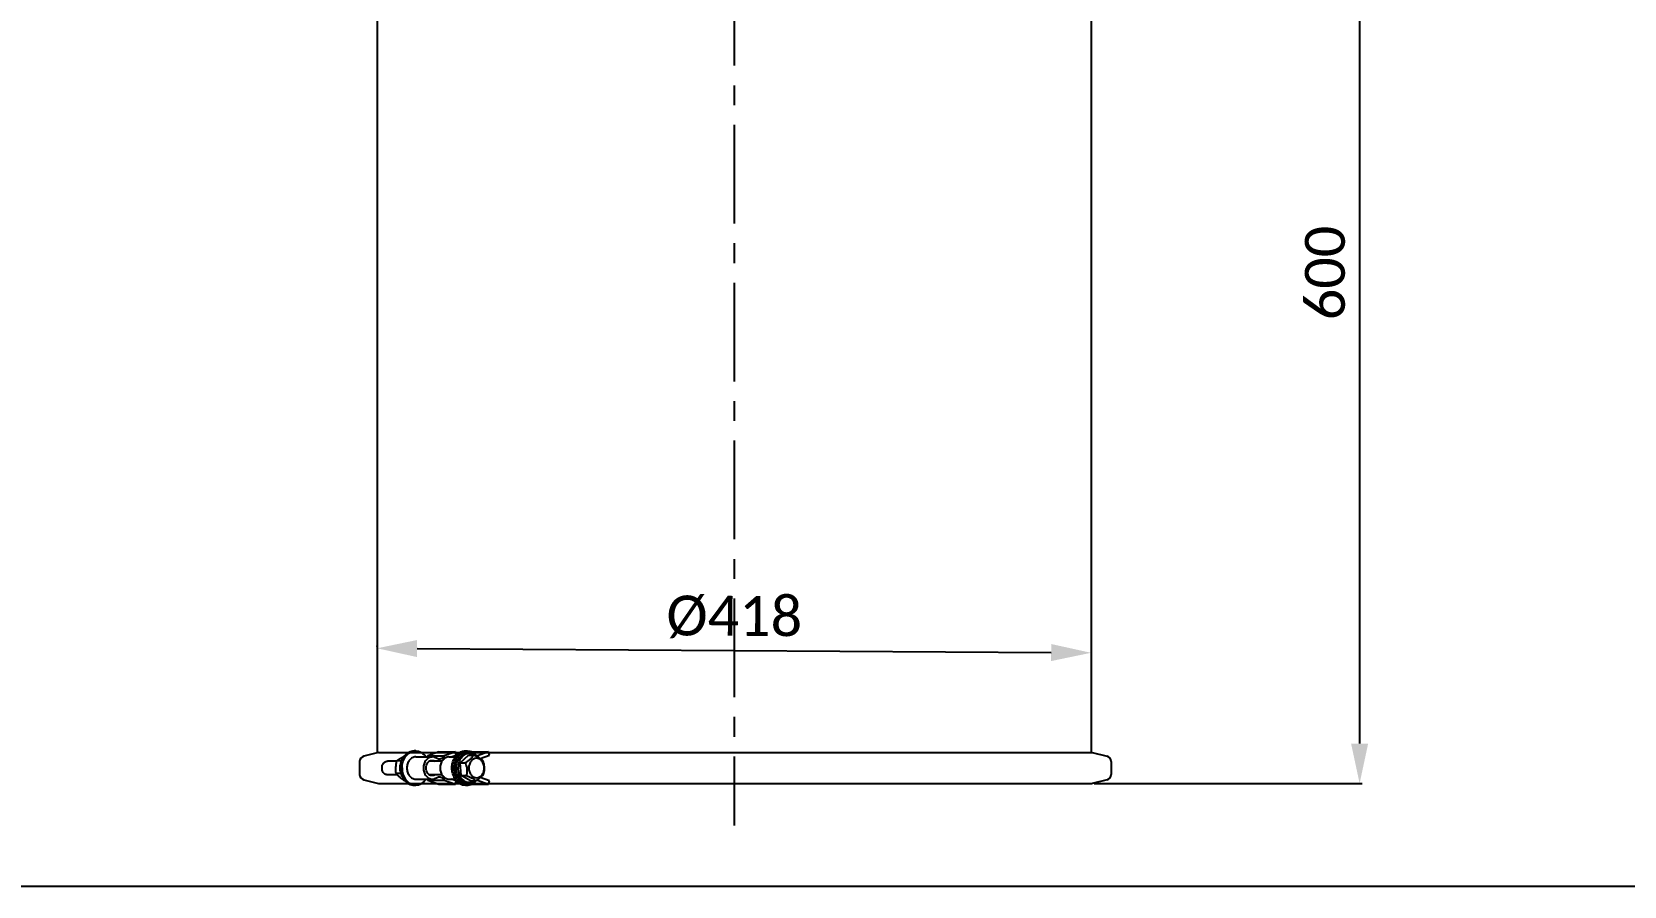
# Model space of a CAD drawing. Header units: millimetres. Extents: x 330 to 5284, y -2489 to 1657.
# Drawn here: x 2776 to 3708, y -125 to 375 of the extents above; entities that cross this region are included whole.
import ezdxf

# ---------------------------------------------------------------- set-up
doc = ezdxf.new("R2010")
doc.units = ezdxf.units.MM
doc.header["$LTSCALE"] = 154
doc.header["$PDMODE"] = 3
doc.header["$PDSIZE"] = 8
doc.linetypes.add('CENTER', pattern=[0.6, 0.375, -0.075, 0.075, -0.075])
doc.layers.get('0').update_dxf_attribs({"linetype": 'CONTINUOUS'})
doc.layers.get('Defpoints').update_dxf_attribs({"linetype": 'CONTINUOUS'})
doc.layers.add('00_BUW_DATUM', color=7, linetype='CONTINUOUS')
doc.layers.add('02___PRT_ALL_AXES', color=7, linetype='CONTINUOUS')
doc.styles.get("Standard").update_dxf_attribs({"font": 'calibri.ttf'})
doc.dimstyles.new('DIMSTYLE_1', dxfattribs={"dimtxt": 23.333333, "dimasz": 23.333333, "dimexe": 1.5, "dimexo": 1, "dimgap": 0.875, "dimtad": 1, "dimdec": 0, "dimdsep": 46, "dimtxsty": 'Standard', "dimblk": '_FILLED', "dimblk1": '_FILLED', "dimblk2": '_FILLED', "dimcen": 0.09, "dimazin": 2, "dimtp": 0.01, "dimtm": 0.01, "dimtfac": 1, "dimtdec": 0, "dimtofl": 0, "dimtmove": 0, "dimatfit": 3, "dimldrblk": '_FILLED', "dimfxl": 1, "dimtolj": 1, "dimarcsym": 0})
doc.dimstyles.new('DIMSTYLE_5', dxfattribs={"dimtxt": 23.333333, "dimasz": 23.333333, "dimexe": 1.5, "dimexo": 1, "dimgap": 0.875, "dimtad": 1, "dimlfac": 0.15, "dimdsep": 46, "dimtxsty": 'Standard', "dimblk": '_FILLED', "dimblk1": '_FILLED', "dimblk2": '_FILLED', "dimcen": 0.09, "dimazin": 2, "dimtp": 0.01, "dimtm": 0.01, "dimtfac": 1, "dimtofl": 0, "dimtmove": 0, "dimatfit": 3, "dimldrblk": '_FILLED', "dimfxl": 1, "dimtolj": 1, "dimarcsym": 0})

# ---------------------------------------------------------------- blocks, each defined once
blk = doc.blocks.new('_FILLED')
at = {"color": 0, "linetype": 'ByBlock'}
blk.add_solid([(0, 0), (-1, 0.214), (-1, -0.214)], dxfattribs=at)
blk = doc.blocks.new('*D281')
at = {"color": 0, "lineweight": -2}
for p, q in [((3391.67, 535.15), (3554.57, 535.15)), ((3553.07, 511.82), (3553.07, -41.81)), ((3397.65, -65.15), (3554.57, -65.15))]:
    blk.add_line(p, q, dxfattribs=at)
at = {"layer": 'Defpoints', "color": 0}
for p in [(3390.67, 535.15), (3396.65, -65.15), (3553.07, -65.15)]:
    blk.add_point(p, dxfattribs=at)
at = {"color": 0, "linetype": 'ByBlock', "lineweight": -2, "xscale": 23.3333333333, "yscale": 23.3333333333, "zscale": 23.3333333333}
for p, rotation in [((3553.07, 535.15), 89.99999999999997), ((3553.07, -65.15), 269.9999999999999)]:
    blk.add_blockref('_FILLED', p, dxfattribs=dict(at, rotation=rotation))
at = {"color": 0, "insert": (3521.08, 233.6), "char_height": 23.3333, "attachment_point": 2, "rotation": 90, "line_spacing_factor": 0.9}
blk.add_mtext('\\A1;{\\A1;600}', dxfattribs=at)
blk = doc.blocks.new('*D283')
at = {"color": 0, "linetype": 'ByBlock', "lineweight": -2}
for p, q in [((3396.04, 32.36), (3395.9, 9.82)), ((2978.18, 14.96), (2978.18, 15.46)), ((3001.51, 13.81), (3372.58, 11.47))]:
    blk.add_line(p, q, dxfattribs=at)
at = {"layer": 'Defpoints', "color": 0}
for p in [(3396.05, 33.35), (2978.17, 13.96), (3395.91, 11.32)]:
    blk.add_point(p, dxfattribs=at)
at = {"color": 0, "linetype": 'ByBlock', "lineweight": -2, "xscale": 23.3333333333, "yscale": 23.3333333333, "zscale": 23.3333333333}
for p, rotation in [((2978.17, 13.96), 179.6388969271), ((3395.91, 11.32), 359.6388969270999)]:
    blk.add_blockref('_FILLED', p, dxfattribs=dict(at, rotation=rotation))
at = {"color": 0, "insert": (3187.24, 44.63), "char_height": 23.333, "attachment_point": 2, "rotation": 359.6389, "line_spacing_factor": 0.9}
blk.add_mtext('\\A1;%%C418', dxfattribs=at)

msp = doc.modelspace()

# ---------------------------------------------------------------- linework, layer by layer
at = {"linetype": 'CENTER'}
msp.add_line((3187.041, 874.679), (3187.041, -89.664), dxfattribs=at)
for p, q in [((2978.172, 423.116), (2978.172, -47.256)), ((3395.909, 423.116), (3395.909, -47.045)), ((3014.204, -46.587), (3007.748, -49.05)), ((3014.204, -46.587), (3023.928, -46.587)), ((3023.928, -46.587), (3017.472, -49.05)), ((3024.381, -48.507), (3023.928, -46.587)), ((3033.652, -46.587), (3033.409, -46.679)), ((3033.652, -46.587), (3043.375, -46.587)), ((3043.375, -46.587), (3036.919, -49.05)), ((3043.828, -48.507), (3043.375, -46.587)), ((2989.636, -52.097), (2984.173, -52.097)), ((3000.704, -49.597), (3010.428, -49.597)), ((3007.748, -49.05), (3017.472, -49.05)), ((3016.094, -52.097), (3008.82, -52.097)), ((3020.151, -49.597), (3023.849, -49.597)), ((3021.523, -49.597), (3024.381, -48.507)), ((3026.732, -53.055), (3031.55, -48.63)), ((3027.366, -60.522), (3026.732, -53.055)), ((3026.732, -53.055), (3029.762, -53.055)), ((3032.184, -47.597), (3031.09, -47.597)), ((3031.55, -48.63), (3034.581, -48.63)), ((3036.393, -49.05), (3036.919, -49.05)), ((3038.538, -50.525), (3043.828, -48.507)), ((2989.911, -60.097), (2984.173, -60.097)), ((3000.704, -62.597), (3010.428, -62.597)), ((3007.748, -63.144), (3017.472, -63.144)), ((3007.748, -63.144), (3014.204, -65.607)), ((3016.094, -60.097), (3008.82, -60.097)), ((3017.472, -63.144), (3023.928, -65.607)), ((3020.151, -62.597), (3023.842, -62.597)), ((3024.381, -63.687), (3021.523, -62.597)), ((3023.928, -65.607), (3024.381, -63.687)), ((3027.366, -60.522), (3030.397, -60.522)), ((3032.819, -63.564), (3027.366, -60.522)), ((3032.184, -64.597), (3031.09, -64.597)), ((3032.819, -63.564), (3035.85, -63.564)), ((3036.5, -63.144), (3036.919, -63.144)), ((3036.919, -63.144), (3043.375, -65.607)), ((3043.828, -63.687), (3038.518, -61.661)), ((3043.375, -65.607), (3043.828, -63.687)), ((3014.204, -65.607), (3023.928, -65.607)), ((3033.403, -65.512), (3033.652, -65.607)), ((3033.652, -65.607), (3043.375, -65.607)), ((2726.777, -125.246), (5283.569, -125.246))]:
    msp.add_line(p, q)
for centre, radius, start, end in [((3033.034, -46.889), 4.445, 325.220633, 330.912457), ((3021.946, -58.746), 19.421, 20.465782, 21.363171), ((3013.883, -56.87), 16.913, 347.528922, 348.512913), ((3029.365, -57.587), 8.981, 317.388133, 320.439832), ((3032.981, -65.336), 4.507, 29.107339, 32.038589)]:
    msp.add_arc(centre, radius, start, end)
for points, knots in [([(2991.851, -56.096), (2991.851, -54.805), (2992.236, -52.272), (2993.684, -49.462), (2995.322, -47.753), (2996.706, -46.812), (2998.215, -46.229), (2999.272, -46.097), (2999.792, -46.097)], [0, 0, 0, 0, 0.274998, 0.5356855, 0.6585206, 0.7759923, 0.8891877, 1, 1, 1, 1]), ([(3024.726, -62.558), (3024.227, -61.817), (3023.414, -60.158), (3022.81, -57.433), (3022.827, -54.605), (3023.465, -51.89), (3024.681, -49.495), (3026.39, -47.605), (3028.156, -46.574), (3029.651, -46.165), (3030.41, -46.097), (3030.787, -46.097)], [0, 0, 0, 0, 0.1281816, 0.2617516, 0.3971945, 0.5305496, 0.6583535, 0.7785669, 0.8913848, 0.9460036, 1, 1, 1, 1]), ([(3025.333, -62.235), (3024.692, -61.282), (3023.98, -59.639), (3023.563, -57.318), (3023.499, -54.918), (3023.973, -52.551), (3024.967, -50.449), (3025.928, -49.089), (3027.08, -47.981), (3028.384, -47.166), (3029.793, -46.679), (3031.253, -46.54), (3032.707, -46.757), (3034.097, -47.32), (3035.37, -48.202), (3036.097, -48.965), (3036.428, -49.383)], [0, 0, 0, 0, 0.1321552, 0.2010429, 0.2705554, 0.4073567, 0.4733988, 0.5369383, 0.597759, 0.6560343, 0.7123517, 0.767655, 0.8230881, 0.8797681, 0.9385702, 1, 1, 1, 1]), ([(3030.787, -46.097), (3031.358, -46.097), (3032.52, -46.257), (3034.163, -46.959), (3035.64, -48.084), (3036.452, -49.054), (3036.814, -49.585)], [0, 0, 0, 0, 0.2368869, 0.4798464, 0.7334651, 1, 1, 1, 1]), ([(2981.546, -58.344), (2981.213, -57.728), (2980.851, -56.313), (2981.148, -54.536), (2981.82, -53.337), (2982.492, -52.645), (2983.295, -52.2), (2983.886, -52.097), (2984.173, -52.097)], [0, 0, 0, 0, 0.264376, 0.5316024, 0.658784, 0.7785726, 0.8914155, 1, 1, 1, 1]), ([(2991.644, -56.097), (2991.644, -55.235), (2991.848, -53.533), (2992.468, -51.932), (2992.874, -51.204)], [0, 0, 0, 0, 0.508363, 1, 1, 1, 1]), ([(3000.703, -49.597), (3000.365, -49.597), (2999.679, -49.683), (2998.698, -50.062), (2997.798, -50.674), (2997.014, -51.491), (2996.374, -52.483), (2995.735, -53.998), (2995.542, -55.257), (2995.542, -56.097)], [0, 0, 0, 0, 0.1106992, 0.22378, 0.3411331, 0.4638443, 0.592103, 0.7252814, 1, 1, 1, 1]), ([(3010.427, -49.597), (3010.089, -49.597), (3009.402, -49.683), (3008.421, -50.062), (3007.522, -50.674), (3006.457, -51.784), (3005.516, -53.613), (3005.137, -56.097), (3005.516, -58.581), (3006.457, -60.409), (3007.522, -61.52), (3008.421, -62.132), (3009.402, -62.511), (3010.089, -62.597), (3010.427, -62.597)], [0, 0, 0, 0, 0.0554057, 0.1120035, 0.1707395, 0.2321573, 0.3625014, 0.5, 0.6374986, 0.7678427, 0.8292605, 0.8879965, 0.9445943, 1, 1, 1, 1]), ([(3010.428, -60.597), (3010.194, -60.597), (3009.718, -60.537), (3008.798, -60.182), (3007.789, -59.303), (3007.029, -57.817), (3006.764, -56.097), (3007.029, -54.376), (3007.789, -52.89), (3008.798, -52.011), (3009.718, -51.656), (3010.194, -51.597), (3010.428, -51.597)], [0, 0, 0, 0, 0.0554793, 0.1121511, 0.2318035, 0.3623192, 0.5, 0.6376808, 0.7681965, 0.8878489, 0.9445207, 1, 1, 1, 1]), ([(3007.748, -49.05), (3007.721, -49.099), (3007.61, -49.289), (3007.485, -49.472), (3007.384, -49.602)], [0, 0, 0, 0, 0.2530895, 1, 1, 1, 1]), ([(3012.904, -50.393), (3012.536, -50.14), (3011.741, -49.738), (3010.858, -49.597), (3010.427, -49.597)], [0, 0, 0, 0, 0.5083419, 1, 1, 1, 1]), ([(3010.428, -51.597), (3010.709, -51.597), (3011.283, -51.683), (3011.807, -51.931), (3012.051, -52.088)], [0, 0, 0, 0, 0.4924673, 1, 1, 1, 1]), ([(3014.591, -50.936), (3014.297, -50.936), (3013.696, -50.84), (3013.154, -50.566), (3012.904, -50.393)], [0, 0, 0, 0, 0.491647, 1, 1, 1, 1]), ([(3017.472, -49.05), (3017.314, -49.332), (3016.949, -49.851), (3016.249, -50.462), (3015.448, -50.848), (3014.873, -50.936), (3014.591, -50.936)], [0, 0, 0, 0, 0.2688994, 0.5233878, 0.7653702, 1, 1, 1, 1]), ([(3020.151, -49.597), (3019.813, -49.597), (3019.126, -49.683), (3018.145, -50.062), (3017.246, -50.674), (3016.181, -51.784), (3015.24, -53.613), (3014.861, -56.097), (3015.24, -58.581), (3016.181, -60.409), (3017.246, -61.52), (3018.145, -62.132), (3019.126, -62.511), (3019.813, -62.597), (3020.151, -62.597)], [0, 0, 0, 0, 0.0554057, 0.1120035, 0.1707395, 0.2321573, 0.3625014, 0.5, 0.6374986, 0.7678427, 0.8292605, 0.8879965, 0.9445943, 1, 1, 1, 1]), ([(3026.759, -62.616), (3026.056, -61.875), (3025.209, -60.508), (3024.568, -58.487), (3024.242, -56.307), (3024.469, -53.56), (3025.328, -51.524), (3025.913, -50.643)], [0, 0, 0, 0, 0.2390546, 0.3655645, 0.4946429, 0.7526607, 1, 1, 1, 1]), ([(3027.007, -50.643), (3026.422, -51.524), (3025.563, -53.56), (3025.336, -56.307), (3025.662, -58.487), (3026.303, -60.508), (3027.15, -61.875), (3027.853, -62.616)], [0, 0, 0, 0, 0.2473393, 0.5053571, 0.6344355, 0.7609454, 1, 1, 1, 1]), ([(3025.913, -50.643), (3026.22, -50.18), (3026.913, -49.334), (3028.18, -48.352), (3029.595, -47.737), (3030.598, -47.597), (3031.091, -47.597)], [0, 0, 0, 0, 0.2668436, 0.5205726, 0.763402, 1, 1, 1, 1]), ([(3032.184, -47.597), (3031.692, -47.597), (3030.689, -47.737), (3029.274, -48.352), (3028.006, -49.334), (3027.314, -50.18), (3027.007, -50.643)], [0, 0, 0, 0, 0.2365976, 0.4794278, 0.733158, 1, 1, 1, 1]), ([(3034.581, -48.63), (3034.366, -49.004), (3033.828, -49.797), (3032.747, -50.929), (3031.354, -52.028), (3030.309, -52.714), (3029.762, -53.055)], [0, 0, 0, 0, 0.1960603, 0.4328037, 0.707593, 1, 1, 1, 1]), ([(3029.762, -53.055), (3030.21, -54.201), (3030.726, -56.01), (3030.75, -58.46), (3030.575, -59.66), (3030.457, -60.238)], [0, 0, 0, 0, 0.5045014, 0.7579174, 1, 1, 1, 1]), ([(3040.059, -52.896), (3039.742, -52.308), (3038.936, -51.268), (3037.228, -50.357), (3035.334, -50.376), (3033.64, -51.321), (3032.404, -52.96), (3031.758, -55.031), (3031.769, -57.245), (3032.233, -58.664), (3032.575, -59.297)], [0, 0, 0, 0, 0.1251935, 0.2399532, 0.3502493, 0.4653422, 0.590962, 0.7261776, 0.8650608, 1, 1, 1, 1]), ([(3036.252, -49.314), (3035.968, -49.043), (3035.362, -48.555), (3034.353, -48.008), (3033.284, -47.672), (3032.548, -47.597), (3032.184, -47.597)], [0, 0, 0, 0, 0.2608711, 0.5128725, 0.7582272, 1, 1, 1, 1]), ([(3032.575, -59.297), (3032.892, -59.885), (3033.698, -60.925), (3035.406, -61.836), (3037.3, -61.817), (3038.994, -60.873), (3040.23, -59.234), (3040.876, -57.162), (3040.865, -54.948), (3040.401, -53.529), (3040.059, -52.896)], [0, 0, 0, 0, 0.1251935, 0.2399532, 0.3502493, 0.4653422, 0.590962, 0.7261776, 0.8650608, 1, 1, 1, 1]), ([(3040.033, -51.671), (3039.407, -51.07), (3038.186, -50.242), (3036.304, -49.33), (3035.173, -48.862), (3034.581, -48.63)], [0, 0, 0, 0, 0.4151754, 0.6957488, 1, 1, 1, 1]), ([(3040.668, -59.138), (3040.926, -57.97), (3041.194, -55.509), (3040.573, -53.112), (3040.142, -51.955)], [0, 0, 0, 0, 0.4922042, 1, 1, 1, 1]), ([(2984.173, -60.097), (2983.915, -60.097), (2983.387, -60.014), (2982.388, -59.526), (2981.818, -58.849), (2981.546, -58.344)], [0, 0, 0, 0, 0.2351953, 0.4779813, 1, 1, 1, 1]), ([(2992.874, -60.989), (2992.468, -60.262), (2991.848, -58.66), (2991.644, -56.958), (2991.644, -56.097)], [0, 0, 0, 0, 0.4916375, 1, 1, 1, 1]), ([(2991.851, -56.096), (2991.851, -57.388), (2992.236, -59.92), (2993.684, -62.731), (2995.322, -64.44), (2996.706, -65.381), (2998.215, -65.964), (2999.272, -66.097), (2999.792, -66.097)], [0, 0, 0, 0, 0.2749976, 0.5356865, 0.6585222, 0.7759939, 0.8891887, 1, 1, 1, 1]), ([(2995.542, -56.097), (2995.542, -56.936), (2995.735, -58.196), (2996.374, -59.71), (2997.014, -60.702), (2997.798, -61.52), (2998.698, -62.131), (2999.679, -62.511), (3000.365, -62.597), (3000.703, -62.597)], [0, 0, 0, 0, 0.2747186, 0.407897, 0.5361557, 0.6588669, 0.77622, 0.8893008, 1, 1, 1, 1]), ([(3007.384, -62.592), (3007.417, -62.635), (3007.549, -62.811), (3007.667, -62.999), (3007.748, -63.144)], [0, 0, 0, 0, 0.2469613, 1, 1, 1, 1]), ([(3010.427, -62.597), (3010.858, -62.597), (3011.741, -62.455), (3012.536, -62.053), (3012.904, -61.8)], [0, 0, 0, 0, 0.4916581, 1, 1, 1, 1]), ([(3012.051, -60.105), (3011.807, -60.262), (3011.283, -60.51), (3010.709, -60.597), (3010.428, -60.597)], [0, 0, 0, 0, 0.5075327, 1, 1, 1, 1]), ([(3012.904, -61.8), (3013.154, -61.628), (3013.696, -61.354), (3014.297, -61.257), (3014.591, -61.257)], [0, 0, 0, 0, 0.508353, 1, 1, 1, 1]), ([(3014.591, -61.257), (3014.873, -61.257), (3015.448, -61.346), (3016.249, -61.732), (3016.949, -62.342), (3017.314, -62.861), (3017.472, -63.144)], [0, 0, 0, 0, 0.2346298, 0.4766122, 0.7311006, 1, 1, 1, 1]), ([(3024.726, -62.558), (3025.088, -63.096), (3025.901, -64.08), (3027.385, -65.221), (3029.039, -65.934), (3030.211, -66.097), (3030.787, -66.097)], [0, 0, 0, 0, 0.2666955, 0.5203718, 0.7632639, 1, 1, 1, 1]), ([(3025.333, -62.235), (3025.637, -62.688), (3026.312, -63.523), (3027.524, -64.534), (3028.872, -65.238), (3030.308, -65.605), (3031.775, -65.617), (3033.215, -65.274), (3034.57, -64.592), (3035.368, -63.944), (3035.739, -63.579)], [0, 0, 0, 0, 0.1349497, 0.2640494, 0.3880055, 0.5083779, 0.6274113, 0.7476177, 0.8712733, 1, 1, 1, 1]), ([(3031.091, -64.597), (3030.698, -64.597), (3029.905, -64.509), (3028.758, -64.119), (3027.685, -63.486), (3027.054, -62.926), (3026.759, -62.616)], [0, 0, 0, 0, 0.2406782, 0.4854717, 0.7378101, 1, 1, 1, 1]), ([(3027.853, -62.616), (3028.147, -62.926), (3028.779, -63.486), (3029.852, -64.119), (3030.999, -64.509), (3031.792, -64.597), (3032.185, -64.597)], [0, 0, 0, 0, 0.2621899, 0.5145283, 0.7593218, 1, 1, 1, 1]), ([(3030.397, -60.522), (3030.989, -60.755), (3032.121, -61.222), (3034.002, -62.134), (3035.223, -62.963), (3035.85, -63.564)], [0, 0, 0, 0, 0.3042557, 0.5848144, 1, 1, 1, 1]), ([(3030.787, -66.097), (3031.258, -66.097), (3032.213, -65.989), (3033.59, -65.51), (3034.874, -64.732), (3035.626, -64.047), (3035.975, -63.668)], [0, 0, 0, 0, 0.2403339, 0.4849519, 0.737405, 1, 1, 1, 1]), ([(3032.185, -64.597), (3032.744, -64.597), (3033.889, -64.414), (3034.922, -63.896), (3035.4, -63.57)], [0, 0, 0, 0, 0.491785, 1, 1, 1, 1]), ([(3035.85, -63.564), (3036.396, -63.223), (3037.441, -62.537), (3038.834, -61.437), (3039.916, -60.306), (3040.453, -59.513), (3040.668, -59.138)], [0, 0, 0, 0, 0.2924111, 0.5671864, 0.8039389, 1, 1, 1, 1])]:
    msp.add_open_spline(points, degree=3, knots=knots)
at = {"layer": '00_BUW_DATUM'}
for p, q in [((3000.704, -46.097), (2999.792, -46.097)), ((3029.875, -46.097), (3030.787, -46.097)), ((2992.536, -51.88), (2989.684, -51.88)), ((2992.164, -59.365), (2989.249, -59.365)), ((2994.534, -63.582), (2994.18, -63.582)), ((3000.704, -66.097), (2999.792, -66.097)), ((3029.875, -66.097), (3030.787, -66.097))]:
    msp.add_line(p, q, dxfattribs=at)
for centre, start, end in [((3000.705, -52.436), 90.013185, 98.212976), ((3000.705, -59.758), 261.787138, 269.986807)]:
    msp.add_arc(centre, 6.339, start, end, dxfattribs=at)
for points, knots in [([(2992.762, -56.096), (2992.762, -54.896), (2993.097, -52.537), (2994.35, -49.876), (2995.781, -48.179), (2997.004, -47.186), (2998.353, -46.486), (2999.318, -46.231), (2999.8, -46.162)], [0, 0, 0, 0, 0.2728678, 0.5333606, 0.656861, 0.7752722, 0.8892145, 1, 1, 1, 1]), ([(3000.704, -46.097), (3001.276, -46.097), (3002.44, -46.257), (3004.085, -46.962), (3005.563, -48.089), (3006.375, -49.062), (3006.737, -49.594)], [0, 0, 0, 0, 0.2368609, 0.4798099, 0.7334457, 1, 1, 1, 1]), ([(3023.814, -62.558), (3023.316, -61.817), (3022.502, -60.158), (3021.899, -57.433), (3021.916, -54.605), (3022.554, -51.89), (3023.769, -49.495), (3025.479, -47.605), (3027.245, -46.574), (3028.74, -46.165), (3029.499, -46.097), (3029.875, -46.097)], [0, 0, 0, 0, 0.1281816, 0.2617517, 0.3971947, 0.5305499, 0.6583537, 0.7785671, 0.8913848, 0.9460035, 1, 1, 1, 1]), ([(2989.249, -59.365), (2989.177, -58.75), (2989.07, -57.504), (2989.077, -56.252), (2989.114, -55.622)], [0, 0, 0, 0, 0.4954049, 1, 1, 1, 1]), ([(2989.114, -55.622), (2989.15, -54.989), (2989.29, -53.731), (2989.541, -52.492), (2989.684, -51.88)], [0, 0, 0, 0, 0.5020927, 1, 1, 1, 1]), ([(2989.684, -51.88), (2990.032, -51.599), (2990.789, -51.026), (2991.585, -50.507), (2992.014, -50.245)], [0, 0, 0, 0, 0.4706904, 1, 1, 1, 1]), ([(2992.014, -50.245), (2992.184, -50.142), (2992.898, -49.719), (2993.63, -49.326), (2994.193, -49.039)], [0, 0, 0, 0, 0.2392147, 1, 1, 1, 1]), ([(2991.362, -61.474), (2990.964, -61.134), (2990.231, -60.458), (2989.557, -59.724), (2989.249, -59.365)], [0, 0, 0, 0, 0.5250988, 1, 1, 1, 1]), ([(2994.18, -63.582), (2993.928, -63.412), (2992.961, -62.747), (2992.022, -62.039), (2991.362, -61.474)], [0, 0, 0, 0, 0.2591966, 1, 1, 1, 1]), ([(2992.762, -56.096), (2992.762, -57.296), (2993.096, -59.655), (2994.349, -62.317), (2995.781, -64.014), (2997.003, -65.008), (2998.353, -65.707), (2999.317, -65.962), (2999.8, -66.032)], [0, 0, 0, 0, 0.2728673, 0.5333615, 0.6568624, 0.7752736, 0.8892154, 1, 1, 1, 1]), ([(3000.704, -66.097), (3001.276, -66.097), (3002.44, -65.936), (3004.085, -65.231), (3005.563, -64.104), (3006.375, -63.132), (3006.737, -62.599)], [0, 0, 0, 0, 0.236861, 0.47981, 0.7334458, 1, 1, 1, 1]), ([(3023.814, -62.558), (3024.176, -63.096), (3024.989, -64.08), (3026.473, -65.221), (3028.128, -65.934), (3029.3, -66.097), (3029.875, -66.097)], [0, 0, 0, 0, 0.266689, 0.5203714, 0.7632639, 1, 1, 1, 1])]:
    msp.add_open_spline(points, degree=3, knots=knots, dxfattribs=at)
at = {"layer": '02___PRT_ALL_AXES'}
for p, q in [((2967.9, -52.343), (2967.9, -59.851)), ((2979.008, -47.045), (2970.316, -49.24)), ((2979.008, -47.045), (2996.428, -47.045)), ((2979.008, -47.045), (3396.652, -47.045)), ((3004.062, -47.045), (3013.002, -47.045)), ((3021.81, -49.597), (3024.463, -48.779)), ((3024.036, -47.045), (3024.736, -47.045)), ((3024.083, -47.246), (3024.736, -47.045)), ((3024.98, -48.226), (3024.736, -47.045)), ((3396.652, -47.045), (3405.344, -49.24)), ((3407.761, -52.343), (3407.761, -59.851)), ((2970.316, -62.953), (2979.008, -65.148)), ((2979.008, -65.148), (2996.428, -65.148)), ((2979.008, -65.148), (3396.652, -65.148)), ((3004.062, -65.148), (3013.002, -65.148)), ((3024.476, -63.418), (3021.81, -62.597)), ((3024.036, -65.148), (3026.511, -65.148)), ((3024.736, -65.148), (3024.083, -64.947)), ((3024.981, -63.962), (3024.736, -65.148)), ((3405.344, -62.953), (3396.652, -65.148))]:
    msp.add_line(p, q, dxfattribs=at)
for centre, start, end in [((2971.1, -52.343), 104.172338, 180), ((3404.561, -52.343), 0, 75.827662), ((2971.1, -59.851), 180, 255.827662), ((3404.561, -59.851), 284.172338, 0)]:
    msp.add_arc(centre, 3.2, start, end, dxfattribs=at)

# ---------------------------------------------------------------- dimensions: what is measured, and where the dimension line sits
dim = msp.add_linear_dim(base=(3553.067, -65.148), p1=(3390.667, 535.154), p2=(3396.652, -65.148), angle=270, text='{\\A1;<>}', dimstyle='DIMSTYLE_1', override={"dimtxsty": 'Standard'})
dim.commit()
dim.dimension.update_dxf_attribs({"geometry": '*D281', "text_midpoint": (3553.067, 233.604), "dimtype": 160})
at = {"linetype": 'ByBlock'}
dim = msp.add_linear_dim(base=(3395.909, 11.323), p1=(2978.172, 13.956), p2=(3396.048, 33.355), angle=359.638897, text='%%C418', dimstyle='DIMSTYLE_5', override={"dimtxsty": 'Standard'}, dxfattribs=at)
dim.commit()
dim.dimension.update_dxf_attribs({"geometry": '*D283', "text_midpoint": (3187.041, 12.64), "dimtype": 160})

doc.saveas('drawing.dxf')
